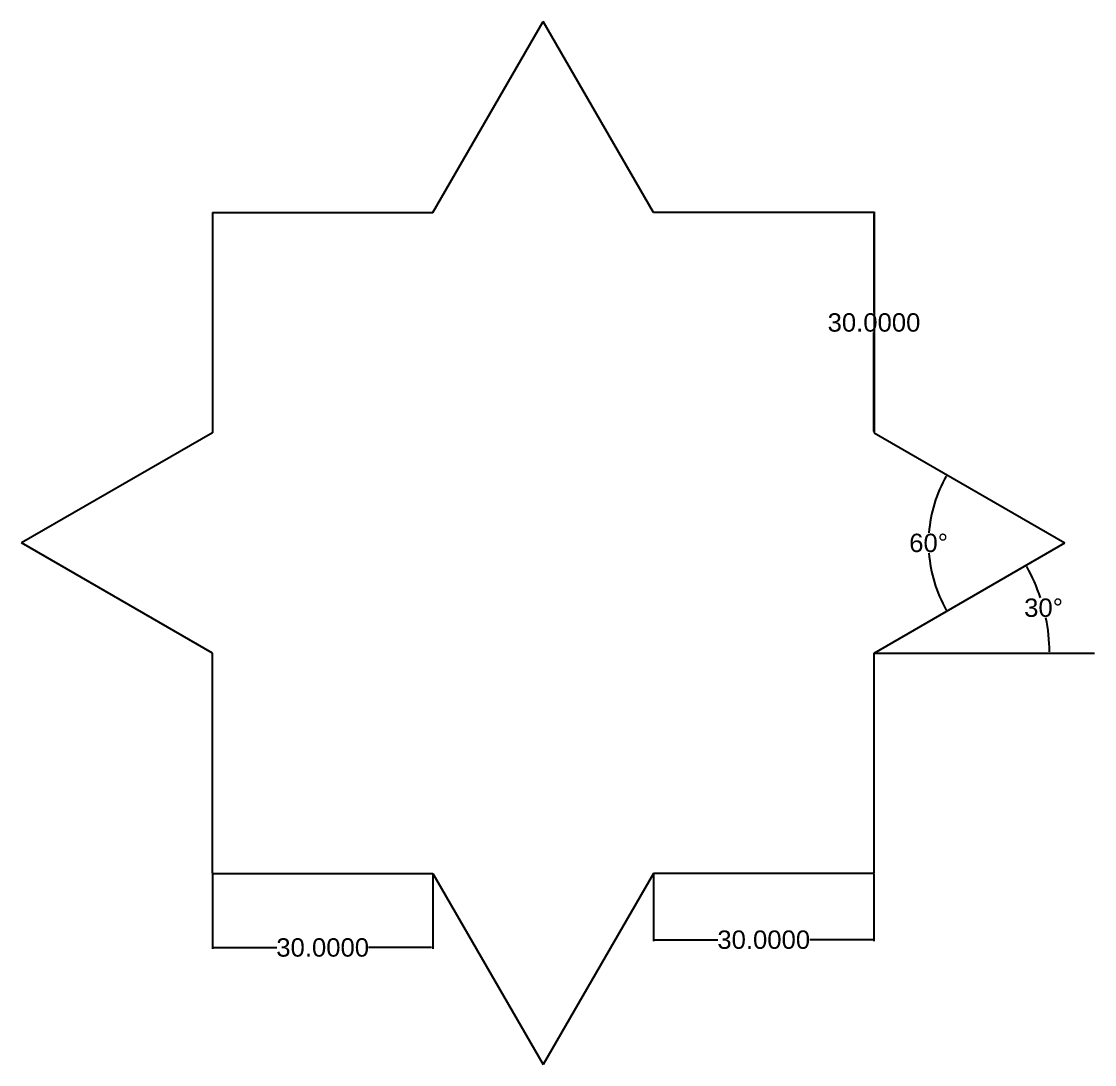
# Model space of a CAD drawing. Header units: inches. Extents: x 102 to 4063, y 13 to 1069.
# Drawn here: x 686.5 to 832.5, y 39.7 to 181.6 of the extents above; entities that cross this region are included whole.
import ezdxf

# ---------------------------------------------------------------- set-up
doc = ezdxf.new("R2010")
doc.units = ezdxf.units.IN
doc.header["$MEASUREMENT"] = 0
doc.styles.get("Standard").update_dxf_attribs({"font": 'arial.ttf'})
doc.dimstyles.get("Standard").update_dxf_attribs({"dimtxt": 2.5, "dimasz": 0.18, "dimexe": 0.18, "dimexo": 0.0625, "dimgap": 0.09, "dimtad": 0, "dimtih": 1, "dimtoh": 1, "dimdec": 4, "dimzin": 0, "dimdsep": 46, "dimtxsty": 'Standard', "dimcen": 0.09, "dimadec": 0, "dimazin": 0, "dimtfac": 1, "dimtdec": 4, "dimtofl": 0, "dimtmove": 0, "dimatfit": 3, "dimfxl": 1, "dimtolj": 1, "dimtzin": 0, "dimarcsym": 0})

# ---------------------------------------------------------------- blocks, each defined once
blk = doc.blocks.new('*D1')
at = {"color": 0, "lineweight": -2, "transparency": 16777216}
for p, q in [((802.52, 155.45), (802.52, 142)), ((802.59, 155.63), (802.7, 155.63)), ((802.52, 125.81), (802.52, 139.26)), ((802.59, 125.63), (802.7, 125.63))]:
    blk.add_line(p, q, dxfattribs=at)
at = {"color": 0, "transparency": 16777216}
for points in [[(802.49, 155.45), (802.55, 155.45), (802.52, 155.63)], [(802.49, 125.81), (802.55, 125.81), (802.52, 125.63)]]:
    blk.add_solid(points, dxfattribs=at)
at = {"layer": 'Defpoints', "color": 0, "transparency": 16777216}
for p in [(802.52, 155.63), (802.52, 125.63), (802.52, 125.63)]:
    blk.add_point(p, dxfattribs=at)
at = {"color": 0, "transparency": 16777216, "insert": (802.52, 140.63), "char_height": 2.5, "attachment_point": 5}
blk.add_mtext('\\A1;30.0000', dxfattribs=at)
blk = doc.blocks.new('*D3')
at = {"color": 0, "lineweight": -2, "transparency": 16777216}
for start, end in [(150.556, 175.7755), (184.2245, 209.444)]:
    blk.add_arc((828.5, 110.63), 18.55, start, end, dxfattribs=at)
at = {"color": 0, "transparency": 16777216}
for points in [[(812.32, 119.76), (812.38, 119.73), (812.44, 119.91)], [(812.38, 101.53), (812.32, 101.5), (812.44, 101.36)]]:
    blk.add_solid(points, dxfattribs=at)
at = {"layer": 'Defpoints', "color": 0, "transparency": 16777216}
for p in [(802.52, 125.63), (810.24, 113.85), (828.5, 110.63), (828.5, 110.63), (802.52, 95.63)]:
    blk.add_point(p, dxfattribs=at)
at = {"color": 0, "transparency": 16777216, "insert": (809.95, 110.63), "char_height": 2.5, "attachment_point": 5}
blk.add_mtext('\\A1;60°', dxfattribs=at)
blk = doc.blocks.new('*D4')
at = {"color": 0, "lineweight": -2, "transparency": 16777216}
for p, q in [((772.52, 65.57), (772.52, 56.45)), ((802.52, 65.57), (802.52, 56.45)), ((772.7, 56.63), (781.28, 56.63)), ((802.34, 56.63), (793.77, 56.63))]:
    blk.add_line(p, q, dxfattribs=at)
at = {"color": 0, "transparency": 16777216}
for points in [[(772.7, 56.66), (772.7, 56.6), (772.52, 56.63)], [(802.34, 56.66), (802.34, 56.6), (802.52, 56.63)]]:
    blk.add_solid(points, dxfattribs=at)
at = {"layer": 'Defpoints', "color": 0, "transparency": 16777216}
for p in [(772.52, 65.63), (802.52, 65.63), (772.52, 56.63)]:
    blk.add_point(p, dxfattribs=at)
at = {"color": 0, "transparency": 16777216, "insert": (787.52, 56.63), "char_height": 2.5, "attachment_point": 5}
blk.add_mtext('\\A1;30.0000', dxfattribs=at)
blk = doc.blocks.new('*D5')
at = {"color": 0, "lineweight": -2, "transparency": 16777216}
for p, q in [((712.52, 65.57), (712.52, 55.39)), ((742.52, 65.57), (742.52, 55.39)), ((712.7, 55.57), (721.28, 55.57)), ((742.34, 55.57), (733.77, 55.57))]:
    blk.add_line(p, q, dxfattribs=at)
at = {"color": 0, "transparency": 16777216}
for points in [[(712.7, 55.6), (712.7, 55.54), (712.52, 55.57)], [(742.34, 55.6), (742.34, 55.54), (742.52, 55.57)]]:
    blk.add_solid(points, dxfattribs=at)
at = {"layer": 'Defpoints', "color": 0, "transparency": 16777216}
for p in [(712.52, 65.63), (742.52, 65.63), (742.52, 55.57)]:
    blk.add_point(p, dxfattribs=at)
at = {"color": 0, "transparency": 16777216, "insert": (727.52, 55.57), "char_height": 2.5, "attachment_point": 5}
blk.add_mtext('\\A1;30.0000', dxfattribs=at)
blk = doc.blocks.new('*D6')
at = {"color": 0, "lineweight": -2, "transparency": 16777216}
for start, end in [(18.4264, 29.568), (0.432, 11.6277)]:
    blk.add_arc((802.52, 95.63), 23.88, start, end, dxfattribs=at)
at = {"color": 0, "transparency": 16777216}
for points in [[(823.26, 107.4), (823.32, 107.43), (823.2, 107.57)], [(826.43, 95.81), (826.37, 95.81), (826.4, 95.63)]]:
    blk.add_solid(points, dxfattribs=at)
at = {"layer": 'Defpoints', "color": 0, "transparency": 16777216}
for p in [(828.5, 110.63), (826.04, 99.78), (802.52, 95.63), (802.52, 95.63), (832.52, 95.63)]:
    blk.add_point(p, dxfattribs=at)
at = {"color": 0, "transparency": 16777216, "insert": (825.59, 101.81), "char_height": 2.5, "attachment_point": 5}
blk.add_mtext('\\A1;30°', dxfattribs=at)

msp = doc.modelspace()

# ---------------------------------------------------------------- linework, layer by layer
for p, q in [((742.52311, 155.63147), (757.52311, 181.61223)), ((772.52311, 155.63147), (757.52311, 181.61223)), ((712.52311, 155.63147), (742.52311, 155.63147)), ((712.52311, 155.63147), (712.52311, 125.63147)), ((802.52311, 155.63147), (772.52311, 155.63147)), ((802.52311, 155.63147), (802.52311, 125.63147)), ((712.52311, 125.63147), (686.54235, 110.63147)), ((802.52311, 125.63147), (828.50387, 110.63147)), ((712.52311, 95.63147), (686.54235, 110.63147)), ((802.52311, 95.63147), (828.50387, 110.63147)), ((712.52311, 65.63147), (712.52311, 95.63147)), ((802.52311, 65.63147), (802.52311, 95.63147)), ((802.52311, 95.63147), (832.52311, 95.63147)), ((712.52311, 65.63147), (742.52311, 65.63147)), ((742.52311, 65.63147), (757.52311, 39.6507)), ((772.52311, 65.63147), (757.52311, 39.6507)), ((802.52311, 65.63147), (772.52311, 65.63147)), ((802.52311, 65.63147), (772.52311, 65.63147))]:
    msp.add_line(p, q)

# ---------------------------------------------------------------- dimensions: what is measured, and where the dimension line sits
dim = msp.add_aligned_dim(p1=(802.52311, 155.63147), p2=(802.52311, 125.63147), distance=0, dimstyle='Standard')
dim.commit()
dim.dimension.update_dxf_attribs({"geometry": '*D1', "text_midpoint": (802.52311, 140.63147)})
for base, line1, line2, picture, middle in [((810.23642, 113.85251), ((802.52311, 95.63147), (828.50387, 110.63147)), ((802.52311, 125.63147), (828.50387, 110.63147)), '*D3', (809.95461, 110.63147)), ((826.0359, 99.77741), ((802.52311, 95.63147), (832.52311, 95.63147)), ((802.52311, 95.63147), (828.50387, 110.63147)), '*D6', (825.58508, 101.8109))]:
    dim = msp.add_angular_dim_2l(base=base, line1=line1, line2=line2, dimstyle='Standard')
    dim.commit()
    dim.dimension.update_dxf_attribs({"geometry": picture, "text_midpoint": middle})
for base, p1, p2, picture, middle in [((742.52311, 55.56613), (712.52311, 65.63147), (742.52311, 65.63147), '*D5', (727.52311, 55.56613)), ((772.52311, 56.6265), (802.52311, 65.63147), (772.52311, 65.63147), '*D4', (787.52311, 56.6265))]:
    dim = msp.add_linear_dim(base=base, p1=p1, p2=p2, dimstyle='Standard')
    dim.commit()
    dim.dimension.update_dxf_attribs({"geometry": picture, "text_midpoint": middle})

doc.saveas('drawing.dxf')
